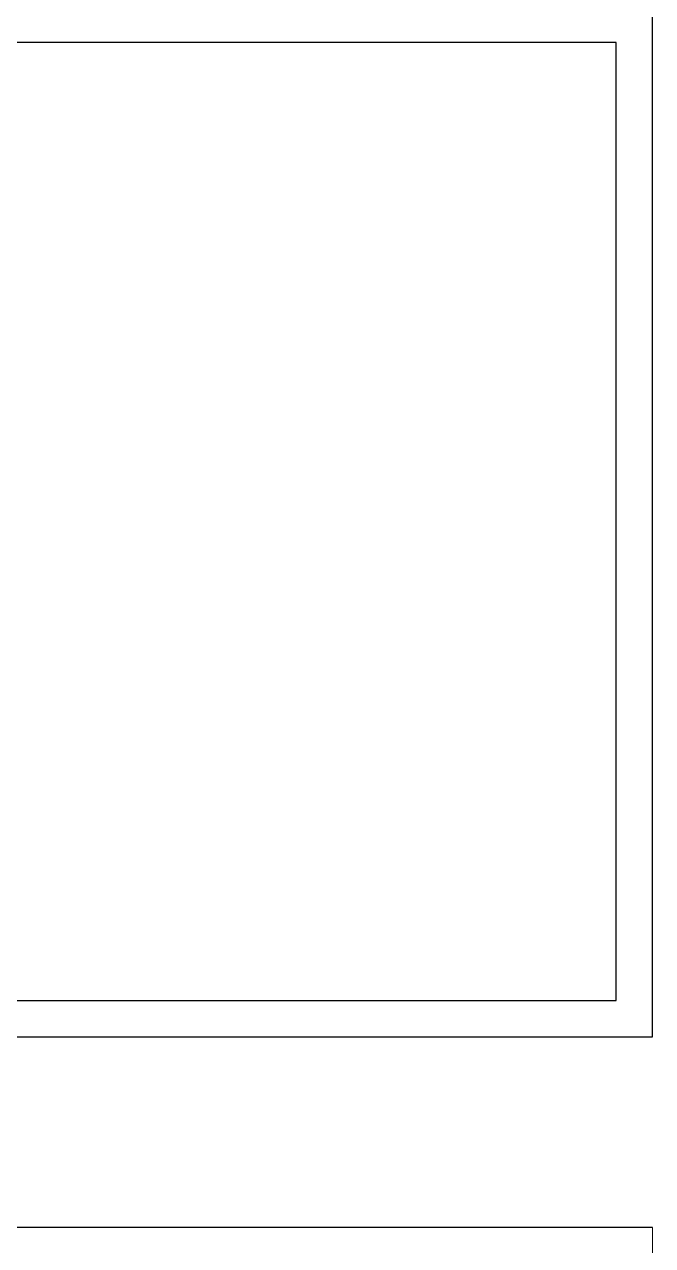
# Model space of a CAD drawing. Header units: inches. Extents: x -1851 to 6314, y -1304 to 4687.
# Drawn here: x -1308.8 to -1281.1, y 210.6 to 264.4 of the extents above; entities that cross this region are included whole.
import ezdxf

# ---------------------------------------------------------------- set-up
doc = ezdxf.new("R2010")
doc.units = ezdxf.units.IN
doc.header["$MEASUREMENT"] = 0
doc.layers.add('E-ARRY-TABL', color=9, linetype='Continuous')

# ---------------------------------------------------------------- blocks, each defined once
blk = doc.blocks.new('2.2.1_8 Mid Plan View')
at = {"color": 7, "linetype": 'Continuous', "lineweight": 15}
for p, q in [((-0.3006, -3.7368), (-0.3006, 2.6804)), ((3.5556, 2.6804), (0.3011, 2.6804)), ((0.3011, 2.6804), (0.3011, -3.7368)), ((-0.4154, -3.622), (-0.4154, 2.5656))]:
    blk.add_line(p, q, dxfattribs=at)

msp = doc.modelspace()

# ---------------------------------------------------------------- linework, layer by layer
at = {"layer": 'E-ARRY-TABL'}
for p, q in [((-1281.09018, 219.77427), (-1281.09018, 265.18507)), ((-1282.69238, 263.58287), (-1369.02781, 263.58287)), ((-1282.69238, 263.58287), (-1369.02781, 263.58287)), ((-1282.69238, 263.58287), (-1369.02781, 263.58287)), ((-1282.69238, 221.37647), (-1282.69238, 263.58287)), ((-1369.02781, 221.37647), (-1282.69238, 221.37647)), ((-1370.63001, 219.77427), (-1281.09018, 219.77427)), ((-1281.09018, 211.37877), (-1370.63001, 211.37877))]:
    msp.add_line(p, q, dxfattribs=at)

# ---------------------------------------------------------------- block references
at = {"layer": 'E-ARRY-TABL', "xscale": 13.95298604562408, "yscale": 13.95298604562408, "zscale": 13.95298604562408, "rotation": 270}
msp.add_blockref('2.2.1_8 Mid Plan View', (-1318.49, 215.57988), dxfattribs=at)

doc.saveas('drawing.dxf')
